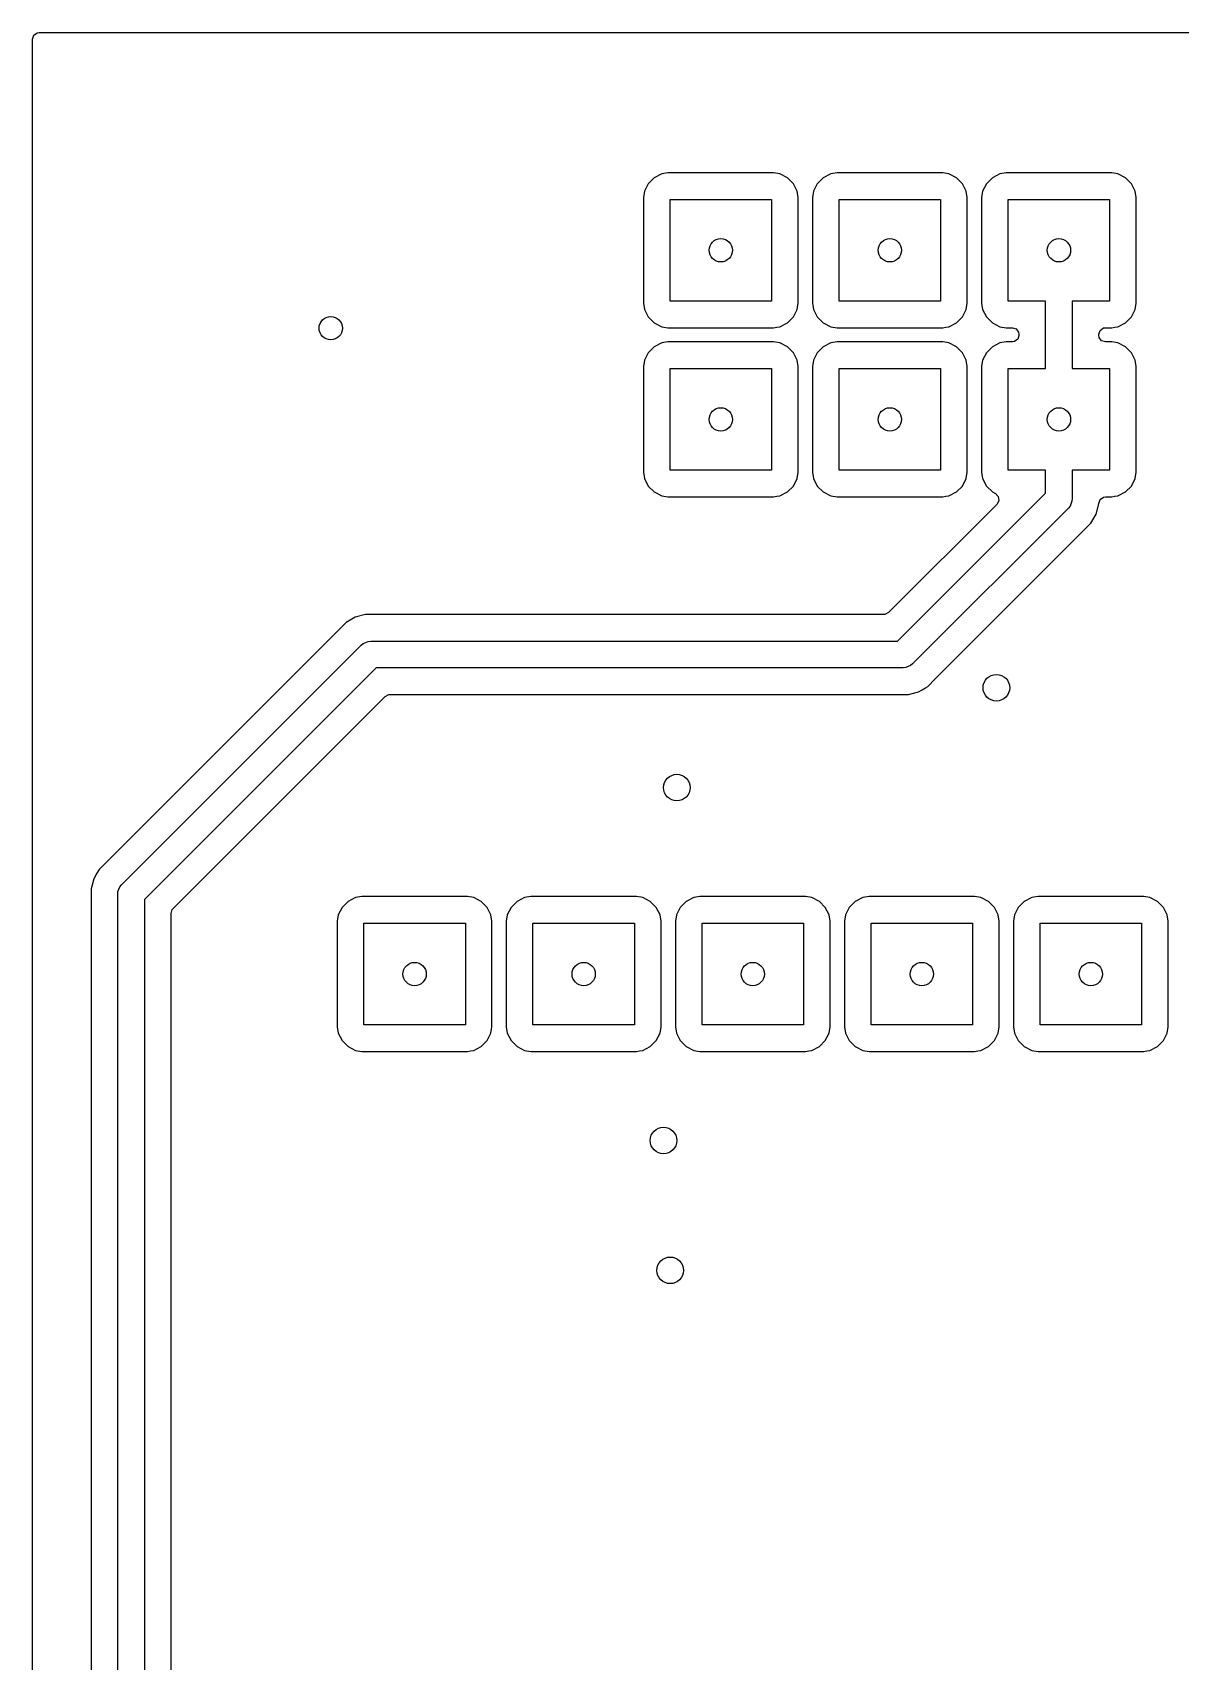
# Model space of a CAD drawing. Extents: x -0.18 to 2.18, y -0.18 to 2.58.
# Drawn here: x -0.176 to 0.503, y 1.613 to 2.576 of the extents above; entities that cross this region are included whole.
import ezdxf

# ---------------------------------------------------------------- set-up
doc = ezdxf.new("R2010")
doc.units = 0
doc.header["$MEASUREMENT"] = 0
doc.layers.add('BLACK', color=7, linetype='CONTINUOUS')

msp = doc.modelspace()

# ---------------------------------------------------------------- linework, layer by layer
at = {"layer": 'BLACK', "linetype": 'CONTINUOUS'}
for p, q in [((-0.17636, 2.57246), (-0.17561, 2.57475)), ((-0.17636, 2.47888), (-0.17636, 2.57246)), ((-0.17561, 2.57475), (-0.17367, 2.57617)), ((-0.17367, 2.57617), (-0.17246, 2.57636)), ((-0.17246, 2.57636), (2.17246, 2.57636)), ((0.18779, 2.48702), (0.18553, 2.48257)), ((0.19133, 2.49055), (0.18779, 2.48702)), ((0.19578, 2.49282), (0.19133, 2.49055)), ((0.19947, 2.49341), (0.19578, 2.49282)), ((0.19578, 2.49282), (0.19578, 2.49282)), ((0.26195, 2.49341), (0.19947, 2.49341)), ((0.19947, 2.49341), (0.19947, 2.49341)), ((0.26564, 2.49282), (0.26195, 2.49341)), ((0.27009, 2.49055), (0.26564, 2.49282)), ((0.26564, 2.49282), (0.26564, 2.49282)), ((0.27362, 2.48702), (0.27009, 2.49055)), ((0.27589, 2.48257), (0.27362, 2.48702)), ((0.28779, 2.48702), (0.28553, 2.48257)), ((0.29133, 2.49055), (0.28779, 2.48702)), ((0.29578, 2.49282), (0.29133, 2.49055)), ((0.29947, 2.49341), (0.29578, 2.49282)), ((0.29578, 2.49282), (0.29578, 2.49282)), ((0.36195, 2.49341), (0.29947, 2.49341)), ((0.29947, 2.49341), (0.29947, 2.49341)), ((0.36564, 2.49282), (0.36195, 2.49341)), ((0.37009, 2.49055), (0.36564, 2.49282)), ((0.36564, 2.49282), (0.36564, 2.49282)), ((0.37362, 2.48702), (0.37009, 2.49055)), ((0.37589, 2.48257), (0.37362, 2.48702)), ((0.38779, 2.48702), (0.38553, 2.48257)), ((0.39133, 2.49055), (0.38779, 2.48702)), ((0.39578, 2.49282), (0.39133, 2.49055)), ((0.39947, 2.49341), (0.39578, 2.49282)), ((0.39578, 2.49282), (0.39578, 2.49282)), ((0.46195, 2.49341), (0.39947, 2.49341)), ((0.39947, 2.49341), (0.39947, 2.49341)), ((0.46564, 2.49282), (0.46195, 2.49341)), ((0.47009, 2.49055), (0.46564, 2.49282)), ((0.46564, 2.49282), (0.46564, 2.49282)), ((0.47362, 2.48702), (0.47009, 2.49055)), ((0.47589, 2.48257), (0.47362, 2.48702)), ((-0.17636, 2.37888), (-0.17636, 2.47888)), ((0.18553, 2.48257), (0.18494, 2.47888)), ((0.18494, 2.47888), (0.18494, 2.4164)), ((0.20071, 2.41764), (0.20071, 2.47764)), ((0.20071, 2.47764), (0.26071, 2.47764)), ((0.26071, 2.47764), (0.26071, 2.41764)), ((0.27648, 2.47888), (0.27589, 2.48257)), ((0.27589, 2.48257), (0.27589, 2.48257)), ((0.27589, 2.48257), (0.27589, 2.48257)), ((0.27648, 2.4164), (0.27648, 2.47888)), ((0.27648, 2.47888), (0.27648, 2.47888)), ((0.27648, 2.47888), (0.27648, 2.47888)), ((0.27648, 2.47888), (0.27648, 2.47888)), ((0.28553, 2.48257), (0.28494, 2.47888)), ((0.28494, 2.47888), (0.28494, 2.4164)), ((0.30071, 2.41764), (0.30071, 2.47764)), ((0.30071, 2.47764), (0.36071, 2.47764)), ((0.36071, 2.47764), (0.36071, 2.41764)), ((0.37648, 2.47888), (0.37589, 2.48257)), ((0.37589, 2.48257), (0.37589, 2.48257)), ((0.37589, 2.48257), (0.37589, 2.48257)), ((0.37648, 2.4164), (0.37648, 2.47888)), ((0.37648, 2.47888), (0.37648, 2.47888)), ((0.37648, 2.47888), (0.37648, 2.47888)), ((0.37648, 2.47888), (0.37648, 2.47888)), ((0.38553, 2.48257), (0.38494, 2.47888)), ((0.38494, 2.47888), (0.38494, 2.4164)), ((0.40071, 2.41764), (0.40071, 2.47764)), ((0.40071, 2.47764), (0.46071, 2.47764)), ((0.46071, 2.47764), (0.46071, 2.41764)), ((0.47648, 2.47888), (0.47589, 2.48257)), ((0.47589, 2.48257), (0.47589, 2.48257)), ((0.47589, 2.48257), (0.47589, 2.48257)), ((0.47648, 2.4164), (0.47648, 2.47888)), ((0.47648, 2.47888), (0.47648, 2.47888)), ((0.47648, 2.47888), (0.47648, 2.47888)), ((0.47648, 2.47888), (0.47648, 2.47888)), ((0.26071, 2.41764), (0.20071, 2.41764)), ((0.36071, 2.41764), (0.30071, 2.41764)), ((0.42283, 2.41764), (0.40071, 2.41764)), ((0.42283, 2.37764), (0.42283, 2.41764)), ((0.46071, 2.41764), (0.43858, 2.41764)), ((0.43858, 2.41764), (0.43858, 2.37764)), ((0.18494, 2.4164), (0.18494, 2.4164)), ((0.18494, 2.4164), (0.18553, 2.4127)), ((0.18553, 2.4127), (0.18553, 2.4127)), ((0.18553, 2.4127), (0.18779, 2.40825)), ((0.18779, 2.40825), (0.19133, 2.40472)), ((0.27009, 2.40472), (0.27362, 2.40825)), ((0.27362, 2.40825), (0.27589, 2.4127)), ((0.27589, 2.4127), (0.27648, 2.4164)), ((0.28494, 2.4164), (0.28494, 2.4164)), ((0.28494, 2.4164), (0.28553, 2.4127)), ((0.28553, 2.4127), (0.28553, 2.4127)), ((0.28553, 2.4127), (0.28779, 2.40825)), ((0.28779, 2.40825), (0.29133, 2.40472)), ((0.37009, 2.40472), (0.37362, 2.40825)), ((0.37362, 2.40825), (0.37589, 2.4127)), ((0.37589, 2.4127), (0.37648, 2.4164)), ((0.38494, 2.4164), (0.38494, 2.4164)), ((0.38494, 2.4164), (0.38553, 2.4127)), ((0.38553, 2.4127), (0.38553, 2.4127)), ((0.38553, 2.4127), (0.38779, 2.40825)), ((0.38779, 2.40825), (0.39133, 2.40472)), ((0.47009, 2.40472), (0.47362, 2.40825)), ((0.47362, 2.40825), (0.47589, 2.4127)), ((0.47589, 2.4127), (0.47648, 2.4164)), ((0.19133, 2.40472), (0.19578, 2.40245)), ((0.19578, 2.40245), (0.19947, 2.40187)), ((0.19947, 2.40187), (0.26195, 2.40187)), ((0.26195, 2.40187), (0.2638, 2.40216)), ((0.26195, 2.40187), (0.26195, 2.40187)), ((0.26195, 2.40187), (0.26195, 2.40187)), ((0.2638, 2.40216), (0.26564, 2.40245)), ((0.26564, 2.40245), (0.27009, 2.40472)), ((0.26564, 2.40245), (0.26564, 2.40245)), ((0.26564, 2.40245), (0.26564, 2.40245)), ((0.29133, 2.40472), (0.29578, 2.40245)), ((0.29578, 2.40245), (0.29947, 2.40187)), ((0.29947, 2.40187), (0.36195, 2.40187)), ((0.36195, 2.40187), (0.3638, 2.40216)), ((0.36195, 2.40187), (0.36195, 2.40187)), ((0.36195, 2.40187), (0.36195, 2.40187)), ((0.3638, 2.40216), (0.36564, 2.40245)), ((0.36564, 2.40245), (0.37009, 2.40472)), ((0.36564, 2.40245), (0.36564, 2.40245)), ((0.36564, 2.40245), (0.36564, 2.40245)), ((0.39133, 2.40472), (0.39578, 2.40245)), ((0.39578, 2.40245), (0.39947, 2.40187)), ((0.39947, 2.40187), (0.40317, 2.40187)), ((0.40317, 2.40187), (0.40546, 2.40113)), ((0.40546, 2.40113), (0.40688, 2.39918)), ((0.40688, 2.39918), (0.40707, 2.39797)), ((0.45435, 2.39797), (0.45509, 2.40026)), ((0.45509, 2.40026), (0.45704, 2.40168)), ((0.45704, 2.40168), (0.45825, 2.40187)), ((0.45825, 2.40187), (0.46195, 2.40187)), ((0.46195, 2.40187), (0.4638, 2.40216)), ((0.46195, 2.40187), (0.46195, 2.40187)), ((0.4638, 2.40216), (0.46564, 2.40245)), ((0.46564, 2.40245), (0.47009, 2.40472)), ((0.46564, 2.40245), (0.46564, 2.40245)), ((0.46564, 2.40245), (0.46564, 2.40245)), ((0.19133, 2.39055), (0.18779, 2.38702)), ((0.19578, 2.39282), (0.19133, 2.39055)), ((0.19947, 2.39341), (0.19578, 2.39282)), ((0.19578, 2.39282), (0.19578, 2.39282)), ((0.26195, 2.39341), (0.19947, 2.39341)), ((0.19947, 2.39341), (0.19947, 2.39341)), ((0.26564, 2.39282), (0.26195, 2.39341)), ((0.27009, 2.39055), (0.26564, 2.39282)), ((0.26564, 2.39282), (0.26564, 2.39282)), ((0.27362, 2.38702), (0.27009, 2.39055)), ((0.29133, 2.39055), (0.28779, 2.38702)), ((0.29578, 2.39282), (0.29133, 2.39055)), ((0.29947, 2.39341), (0.29578, 2.39282)), ((0.29578, 2.39282), (0.29578, 2.39282)), ((0.36195, 2.39341), (0.29947, 2.39341)), ((0.29947, 2.39341), (0.29947, 2.39341)), ((0.36564, 2.39282), (0.36195, 2.39341)), ((0.37009, 2.39055), (0.36564, 2.39282)), ((0.36564, 2.39282), (0.36564, 2.39282)), ((0.37362, 2.38702), (0.37009, 2.39055)), ((0.39133, 2.39055), (0.38779, 2.38702)), ((0.39578, 2.39282), (0.39133, 2.39055)), ((0.39947, 2.39341), (0.39578, 2.39282)), ((0.39578, 2.39282), (0.39578, 2.39282)), ((0.40317, 2.39341), (0.39947, 2.39341)), ((0.39947, 2.39341), (0.39947, 2.39341)), ((0.40437, 2.3936), (0.40317, 2.39341)), ((0.40632, 2.39501), (0.40437, 2.3936)), ((0.40707, 2.3973), (0.40632, 2.39501)), ((0.40707, 2.39797), (0.40707, 2.3973)), ((0.45435, 2.3973), (0.45435, 2.39797)), ((0.45454, 2.3961), (0.45435, 2.3973)), ((0.45596, 2.39415), (0.45454, 2.3961)), ((0.45825, 2.39341), (0.45596, 2.39415)), ((0.46195, 2.39341), (0.45825, 2.39341)), ((0.46564, 2.39282), (0.46195, 2.39341)), ((0.46195, 2.39341), (0.46195, 2.39341)), ((0.47009, 2.39055), (0.46564, 2.39282)), ((0.46564, 2.39282), (0.46564, 2.39282)), ((0.47362, 2.38702), (0.47009, 2.39055)), ((0.18553, 2.38257), (0.18494, 2.37888)), ((0.18779, 2.38702), (0.18553, 2.38257)), ((0.27589, 2.38257), (0.27362, 2.38702)), ((0.27648, 2.37888), (0.27589, 2.38257)), ((0.27589, 2.38257), (0.27589, 2.38257)), ((0.27589, 2.38257), (0.27589, 2.38257)), ((0.28553, 2.38257), (0.28494, 2.37888)), ((0.28779, 2.38702), (0.28553, 2.38257)), ((0.37589, 2.38257), (0.37362, 2.38702)), ((0.37648, 2.37888), (0.37589, 2.38257)), ((0.37589, 2.38257), (0.37589, 2.38257)), ((0.37589, 2.38257), (0.37589, 2.38257)), ((0.38553, 2.38257), (0.38494, 2.37888)), ((0.38779, 2.38702), (0.38553, 2.38257)), ((0.47589, 2.38257), (0.47362, 2.38702)), ((0.47648, 2.37888), (0.47589, 2.38257)), ((0.47589, 2.38257), (0.47589, 2.38257)), ((0.47589, 2.38257), (0.47589, 2.38257)), ((-0.17636, 2.07004), (-0.17636, 2.37888)), ((0.18494, 2.37888), (0.18494, 2.3164)), ((0.20071, 2.31764), (0.20071, 2.37764)), ((0.20071, 2.37764), (0.26071, 2.37764)), ((0.26071, 2.37764), (0.26071, 2.31764)), ((0.27648, 2.3164), (0.27648, 2.37888)), ((0.27648, 2.37888), (0.27648, 2.37888)), ((0.27648, 2.37888), (0.27648, 2.37888)), ((0.27648, 2.37888), (0.27648, 2.37888)), ((0.28494, 2.37888), (0.28494, 2.3164)), ((0.30071, 2.31764), (0.30071, 2.37764)), ((0.30071, 2.37764), (0.36071, 2.37764)), ((0.36071, 2.37764), (0.36071, 2.31764)), ((0.37648, 2.3164), (0.37648, 2.37888)), ((0.37648, 2.37888), (0.37648, 2.37888)), ((0.37648, 2.37888), (0.37648, 2.37888)), ((0.37648, 2.37888), (0.37648, 2.37888)), ((0.38494, 2.37888), (0.38494, 2.3164)), ((0.40071, 2.31764), (0.40071, 2.37764)), ((0.40071, 2.37764), (0.42283, 2.37764)), ((0.43858, 2.37764), (0.46071, 2.37764)), ((0.46071, 2.37764), (0.46071, 2.31764)), ((0.47648, 2.3164), (0.47648, 2.37888)), ((0.47648, 2.37888), (0.47648, 2.37888)), ((0.47648, 2.37888), (0.47648, 2.37888)), ((0.47648, 2.37888), (0.47648, 2.37888)), ((0.18494, 2.3164), (0.18494, 2.3164)), ((0.18494, 2.3164), (0.18553, 2.3127)), ((0.18553, 2.3127), (0.18553, 2.3127)), ((0.18553, 2.3127), (0.18779, 2.30825)), ((0.26071, 2.31764), (0.20071, 2.31764)), ((0.27362, 2.30825), (0.27589, 2.3127)), ((0.27589, 2.3127), (0.27648, 2.3164)), ((0.28494, 2.3164), (0.28494, 2.3164)), ((0.28494, 2.3164), (0.28553, 2.3127)), ((0.28553, 2.3127), (0.28553, 2.3127)), ((0.28553, 2.3127), (0.28779, 2.30825)), ((0.36071, 2.31764), (0.30071, 2.31764)), ((0.37362, 2.30825), (0.37589, 2.3127)), ((0.37589, 2.3127), (0.37648, 2.3164)), ((0.38494, 2.3164), (0.38494, 2.3164)), ((0.38494, 2.3164), (0.38553, 2.3127)), ((0.38553, 2.3127), (0.38553, 2.3127)), ((0.38553, 2.3127), (0.38779, 2.30825)), ((0.42283, 2.31764), (0.40071, 2.31764)), ((0.42283, 2.30405), (0.42283, 2.31764)), ((0.46071, 2.31764), (0.43858, 2.31764)), ((0.43858, 2.31764), (0.43858, 2.30079)), ((0.47362, 2.30825), (0.47589, 2.3127)), ((0.47589, 2.3127), (0.47648, 2.3164)), ((0.18779, 2.30825), (0.19133, 2.30472)), ((0.19133, 2.30472), (0.19578, 2.30245)), ((0.19578, 2.30245), (0.19947, 2.30187)), ((0.19947, 2.30187), (0.26195, 2.30187)), ((0.26195, 2.30187), (0.2638, 2.30216)), ((0.26195, 2.30187), (0.26195, 2.30187)), ((0.26195, 2.30187), (0.26195, 2.30187)), ((0.2638, 2.30216), (0.26564, 2.30245)), ((0.26564, 2.30245), (0.27009, 2.30472)), ((0.26564, 2.30245), (0.26564, 2.30245)), ((0.26564, 2.30245), (0.26564, 2.30245)), ((0.27009, 2.30472), (0.27362, 2.30825)), ((0.28779, 2.30825), (0.29133, 2.30472)), ((0.29133, 2.30472), (0.29578, 2.30245)), ((0.29578, 2.30245), (0.29947, 2.30187)), ((0.29947, 2.30187), (0.36195, 2.30187)), ((0.33532, 2.21654), (0.42283, 2.30405)), ((0.36195, 2.30187), (0.3638, 2.30216)), ((0.36195, 2.30187), (0.36195, 2.30187)), ((0.36195, 2.30187), (0.36195, 2.30187)), ((0.3638, 2.30216), (0.36564, 2.30245)), ((0.36564, 2.30245), (0.37009, 2.30472)), ((0.36564, 2.30245), (0.36564, 2.30245)), ((0.36564, 2.30245), (0.36564, 2.30245)), ((0.37009, 2.30472), (0.37362, 2.30825)), ((0.38779, 2.30825), (0.39133, 2.30472)), ((0.39133, 2.30472), (0.39309, 2.30382)), ((0.39309, 2.30382), (0.3948, 2.30212)), ((0.3948, 2.30212), (0.39517, 2.29974)), ((0.45704, 2.30168), (0.45825, 2.30187)), ((0.45825, 2.30187), (0.46195, 2.30187)), ((0.46195, 2.30187), (0.4638, 2.30216)), ((0.46195, 2.30187), (0.46195, 2.30187)), ((0.4638, 2.30216), (0.46564, 2.30245)), ((0.46564, 2.30245), (0.47009, 2.30472)), ((0.46564, 2.30245), (0.46564, 2.30245)), ((0.46564, 2.30245), (0.46564, 2.30245)), ((0.47009, 2.30472), (0.47362, 2.30825)), ((0.39408, 2.29759), (0.32993, 2.23344)), ((0.43628, 2.29522), (0.34415, 2.20309)), ((0.39517, 2.29974), (0.39408, 2.29759)), ((0.39408, 2.29759), (0.39408, 2.29759)), ((0.43726, 2.29641), (0.43628, 2.29522)), ((0.43843, 2.29925), (0.43726, 2.29641)), ((0.43858, 2.30079), (0.43843, 2.29925)), ((0.45274, 2.29166), (0.45435, 2.29767)), ((0.45435, 2.29797), (0.45509, 2.30026)), ((0.45435, 2.29767), (0.45435, 2.29797)), ((0.45509, 2.30026), (0.45704, 2.30168)), ((0.3575, 2.19415), (0.44963, 2.28627)), ((0.44963, 2.28627), (0.45274, 2.29166)), ((0.00911, 2.22758), (0.0047, 2.22318)), ((0.01252, 2.22955), (0.00911, 2.22758)), ((0.0145, 2.23069), (0.01252, 2.22955)), ((0.02051, 2.2323), (0.0145, 2.23069)), ((0.0145, 2.23069), (0.0145, 2.23069)), ((0.0145, 2.23069), (0.0145, 2.23069)), ((0.02673, 2.2323), (0.02051, 2.2323)), ((0.02697, 2.2323), (0.02673, 2.2323)), ((0.32718, 2.2323), (0.02697, 2.2323)), ((0.02697, 2.2323), (0.02697, 2.2323)), ((0.32779, 2.23235), (0.32718, 2.2323)), ((0.32993, 2.23344), (0.32779, 2.23235)), ((0.0047, 2.22318), (-0.13263, 2.08585)), ((0.0047, 2.22318), (0.0047, 2.22318)), ((0.0047, 2.22318), (0.0047, 2.22318)), ((0.01805, 2.21423), (0.01925, 2.21521)), ((0.01925, 2.21521), (0.02209, 2.21638)), ((0.02209, 2.21638), (0.02362, 2.21654)), ((0.02362, 2.21654), (0.33532, 2.21654)), ((-0.12368, 2.0725), (0.01805, 2.21423)), ((0.02688, 2.20079), (-0.11024, 2.06367)), ((0.33858, 2.20079), (0.02688, 2.20079)), ((0.34012, 2.20094), (0.33858, 2.20079)), ((0.34296, 2.20211), (0.34012, 2.20094)), ((0.34415, 2.20309), (0.34296, 2.20211)), ((0.3417, 2.18502), (0.34771, 2.18663)), ((0.34771, 2.18663), (0.34979, 2.18783)), ((0.34979, 2.18783), (0.35177, 2.18898)), ((0.34979, 2.18783), (0.34979, 2.18783)), ((0.34979, 2.18783), (0.34979, 2.18783)), ((0.35177, 2.18898), (0.3531, 2.18974)), ((0.3531, 2.18974), (0.3575, 2.19415)), ((0.3575, 2.19415), (0.3575, 2.19415)), ((-0.09333, 2.05828), (0.03227, 2.18388)), ((0.03227, 2.18388), (0.03442, 2.18497)), ((0.03442, 2.18497), (0.03503, 2.18502)), ((0.03503, 2.18502), (0.33523, 2.18502)), ((0.33523, 2.18502), (0.33523, 2.18502)), ((0.33523, 2.18502), (0.33547, 2.18502)), ((0.33547, 2.18502), (0.3417, 2.18502)), ((0.3417, 2.18502), (0.3417, 2.18502)), ((-0.13703, 2.08145), (-0.13825, 2.07933)), ((-0.13263, 2.08585), (-0.13703, 2.08145)), ((-0.13263, 2.08585), (-0.13263, 2.08585)), ((-0.13263, 2.08585), (-0.13263, 2.08585)), ((-0.14014, 2.07605), (-0.14175, 2.07004)), ((-0.13825, 2.07933), (-0.14014, 2.07605)), ((-0.14014, 2.07605), (-0.14014, 2.07605)), ((-0.14014, 2.07605), (-0.14014, 2.07605)), ((-0.13825, 2.07933), (-0.13825, 2.07933)), ((-0.12583, 2.06847), (-0.12466, 2.0713)), ((-0.12466, 2.0713), (-0.12368, 2.0725)), ((-0.17636, 0.64075), (-0.17636, 2.07004)), ((-0.14175, 2.07004), (-0.14175, 2.0635)), ((-0.14175, 2.07004), (-0.14175, 2.07004)), ((-0.14175, 2.0635), (-0.14175, 2.0635)), ((-0.14175, 2.0635), (-0.14175, 1.02697)), ((-0.12598, 2.06693), (-0.12583, 2.06847)), ((-0.12598, 1.02362), (-0.12598, 2.06693)), ((-0.11024, 2.06367), (-0.11024, 1.02688)), ((0.01022, 2.0626), (0.00669, 2.05907)), ((0.01467, 2.06487), (0.01022, 2.0626)), ((0.01837, 2.06545), (0.01467, 2.06487)), ((0.01467, 2.06487), (0.01467, 2.06487)), ((0.08085, 2.06545), (0.01837, 2.06545)), ((0.01837, 2.06545), (0.01837, 2.06545)), ((0.08454, 2.06487), (0.08085, 2.06545)), ((0.08899, 2.0626), (0.08454, 2.06487)), ((0.08454, 2.06487), (0.08454, 2.06487)), ((0.09252, 2.05907), (0.08899, 2.0626)), ((0.11022, 2.0626), (0.10669, 2.05907)), ((0.11467, 2.06487), (0.11022, 2.0626)), ((0.11837, 2.06545), (0.11467, 2.06487)), ((0.11467, 2.06487), (0.11467, 2.06487)), ((0.18085, 2.06545), (0.11837, 2.06545)), ((0.11837, 2.06545), (0.11837, 2.06545)), ((0.18454, 2.06487), (0.18085, 2.06545)), ((0.18899, 2.0626), (0.18454, 2.06487)), ((0.18454, 2.06487), (0.18454, 2.06487)), ((0.19252, 2.05907), (0.18899, 2.0626)), ((0.21022, 2.0626), (0.20669, 2.05907)), ((0.21467, 2.06487), (0.21022, 2.0626)), ((0.21837, 2.06545), (0.21467, 2.06487)), ((0.21467, 2.06487), (0.21467, 2.06487)), ((0.28085, 2.06545), (0.21837, 2.06545)), ((0.21837, 2.06545), (0.21837, 2.06545)), ((0.28454, 2.06487), (0.28085, 2.06545)), ((0.28899, 2.0626), (0.28454, 2.06487)), ((0.28454, 2.06487), (0.28454, 2.06487)), ((0.29252, 2.05907), (0.28899, 2.0626)), ((0.31022, 2.0626), (0.30669, 2.05907)), ((0.31467, 2.06487), (0.31022, 2.0626)), ((0.31837, 2.06545), (0.31467, 2.06487)), ((0.31467, 2.06487), (0.31467, 2.06487)), ((0.38085, 2.06545), (0.31837, 2.06545)), ((0.31837, 2.06545), (0.31837, 2.06545)), ((0.38454, 2.06487), (0.38085, 2.06545)), ((0.38899, 2.0626), (0.38454, 2.06487)), ((0.38454, 2.06487), (0.38454, 2.06487)), ((0.39252, 2.05907), (0.38899, 2.0626)), ((0.41022, 2.0626), (0.40669, 2.05907)), ((0.41467, 2.06487), (0.41022, 2.0626)), ((0.41837, 2.06545), (0.41467, 2.06487)), ((0.41467, 2.06487), (0.41467, 2.06487)), ((0.48085, 2.06545), (0.41837, 2.06545)), ((0.41837, 2.06545), (0.41837, 2.06545)), ((0.48454, 2.06487), (0.48085, 2.06545)), ((0.48899, 2.0626), (0.48454, 2.06487)), ((0.48454, 2.06487), (0.48454, 2.06487)), ((0.49252, 2.05907), (0.48899, 2.0626)), ((-0.09447, 2.05552), (-0.09372, 2.05781)), ((-0.09447, 2.05093), (-0.09447, 2.05552)), ((-0.09372, 2.05781), (-0.09333, 2.05828)), ((0.00442, 2.05462), (0.00384, 2.05093)), ((0.00669, 2.05907), (0.00442, 2.05462)), ((0.09479, 2.05462), (0.09252, 2.05907)), ((0.09537, 2.05093), (0.09479, 2.05462)), ((0.09479, 2.05462), (0.09479, 2.05462)), ((0.09479, 2.05462), (0.09479, 2.05462)), ((0.10442, 2.05462), (0.10384, 2.05093)), ((0.10669, 2.05907), (0.10442, 2.05462)), ((0.19479, 2.05462), (0.19252, 2.05907)), ((0.19537, 2.05093), (0.19479, 2.05462)), ((0.19479, 2.05462), (0.19479, 2.05462)), ((0.19479, 2.05462), (0.19479, 2.05462)), ((0.20442, 2.05462), (0.20384, 2.05093)), ((0.20669, 2.05907), (0.20442, 2.05462)), ((0.29479, 2.05462), (0.29252, 2.05907)), ((0.29537, 2.05093), (0.29479, 2.05462)), ((0.29479, 2.05462), (0.29479, 2.05462)), ((0.29479, 2.05462), (0.29479, 2.05462)), ((0.30442, 2.05462), (0.30384, 2.05093)), ((0.30669, 2.05907), (0.30442, 2.05462)), ((0.39479, 2.05462), (0.39252, 2.05907)), ((0.39537, 2.05093), (0.39479, 2.05462)), ((0.39479, 2.05462), (0.39479, 2.05462)), ((0.39479, 2.05462), (0.39479, 2.05462)), ((0.40442, 2.05462), (0.40384, 2.05093)), ((0.40669, 2.05907), (0.40442, 2.05462)), ((0.49479, 2.05462), (0.49252, 2.05907)), ((0.49537, 2.05093), (0.49479, 2.05462)), ((0.49479, 2.05462), (0.49479, 2.05462)), ((0.49479, 2.05462), (0.49479, 2.05462)), ((-0.09447, 1.03503), (-0.09447, 2.05093)), ((0.00384, 2.05093), (0.00384, 1.98844)), ((0.01961, 1.98969), (0.01961, 2.04969)), ((0.01961, 2.04969), (0.07961, 2.04969)), ((0.07961, 2.04969), (0.07961, 1.98969)), ((0.09537, 1.98844), (0.09537, 2.05093)), ((0.09537, 2.05093), (0.09537, 2.05093)), ((0.09537, 2.05093), (0.09537, 2.05093)), ((0.09537, 2.05093), (0.09537, 2.05093)), ((0.10384, 2.05093), (0.10384, 1.98844)), ((0.11961, 1.98969), (0.11961, 2.04969)), ((0.11961, 2.04969), (0.17961, 2.04969)), ((0.17961, 2.04969), (0.17961, 1.98969)), ((0.19537, 1.98844), (0.19537, 2.05093)), ((0.19537, 2.05093), (0.19537, 2.05093)), ((0.19537, 2.05093), (0.19537, 2.05093)), ((0.19537, 2.05093), (0.19537, 2.05093)), ((0.20384, 2.05093), (0.20384, 1.98844)), ((0.21961, 1.98969), (0.21961, 2.04969)), ((0.21961, 2.04969), (0.27961, 2.04969)), ((0.27961, 2.04969), (0.27961, 1.98969)), ((0.29537, 1.98844), (0.29537, 2.05093)), ((0.29537, 2.05093), (0.29537, 2.05093)), ((0.29537, 2.05093), (0.29537, 2.05093)), ((0.29537, 2.05093), (0.29537, 2.05093)), ((0.30384, 2.05093), (0.30384, 1.98844)), ((0.31961, 1.98969), (0.31961, 2.04969)), ((0.31961, 2.04969), (0.37961, 2.04969)), ((0.37961, 2.04969), (0.37961, 1.98969)), ((0.39537, 1.98844), (0.39537, 2.05093)), ((0.39537, 2.05093), (0.39537, 2.05093)), ((0.39537, 2.05093), (0.39537, 2.05093)), ((0.39537, 2.05093), (0.39537, 2.05093)), ((0.40384, 2.05093), (0.40384, 1.98844)), ((0.41961, 1.98969), (0.41961, 2.04969)), ((0.41961, 2.04969), (0.47961, 2.04969)), ((0.47961, 2.04969), (0.47961, 1.98969)), ((0.49537, 2.05065), (0.49537, 2.05093)), ((0.49537, 2.05093), (0.49537, 2.05093)), ((0.49537, 2.05093), (0.49537, 2.05093)), ((0.49537, 2.05093), (0.49537, 2.05093)), ((0.49537, 1.98844), (0.49537, 2.05065)), ((0.00384, 1.98844), (0.00384, 1.98844)), ((0.00384, 1.98844), (0.00442, 1.98475)), ((0.00442, 1.98475), (0.00442, 1.98475)), ((0.00442, 1.98475), (0.00669, 1.9803)), ((0.07961, 1.98969), (0.01961, 1.98969)), ((0.09252, 1.9803), (0.09479, 1.98475)), ((0.09479, 1.98475), (0.09537, 1.98844)), ((0.10384, 1.98844), (0.10384, 1.98844)), ((0.10384, 1.98844), (0.10442, 1.98475)), ((0.10442, 1.98475), (0.10442, 1.98475)), ((0.10442, 1.98475), (0.10669, 1.9803)), ((0.17961, 1.98969), (0.11961, 1.98969)), ((0.19252, 1.9803), (0.19479, 1.98475)), ((0.19479, 1.98475), (0.19537, 1.98844)), ((0.20384, 1.98844), (0.20384, 1.98844)), ((0.20384, 1.98844), (0.20442, 1.98475)), ((0.20442, 1.98475), (0.20442, 1.98475)), ((0.20442, 1.98475), (0.20669, 1.9803)), ((0.27961, 1.98969), (0.21961, 1.98969)), ((0.29252, 1.9803), (0.29479, 1.98475)), ((0.29479, 1.98475), (0.29537, 1.98844)), ((0.30384, 1.98844), (0.30384, 1.98844)), ((0.30384, 1.98844), (0.30442, 1.98475)), ((0.30442, 1.98475), (0.30442, 1.98475)), ((0.30442, 1.98475), (0.30669, 1.9803)), ((0.37961, 1.98969), (0.31961, 1.98969)), ((0.39252, 1.9803), (0.39479, 1.98475)), ((0.39479, 1.98475), (0.39537, 1.98844)), ((0.40384, 1.98844), (0.40384, 1.98844)), ((0.40384, 1.98844), (0.40442, 1.98475)), ((0.40442, 1.98475), (0.40442, 1.98475)), ((0.40442, 1.98475), (0.40669, 1.9803)), ((0.47961, 1.98969), (0.41961, 1.98969)), ((0.49252, 1.9803), (0.49479, 1.98475)), ((0.49479, 1.98475), (0.49537, 1.98844)), ((0.00669, 1.9803), (0.01022, 1.97677)), ((0.01022, 1.97677), (0.01467, 1.9745)), ((0.01467, 1.9745), (0.01837, 1.97392)), ((0.08269, 1.97421), (0.08454, 1.9745)), ((0.08454, 1.9745), (0.08899, 1.97677)), ((0.08454, 1.9745), (0.08454, 1.9745)), ((0.08454, 1.9745), (0.08454, 1.9745)), ((0.08899, 1.97677), (0.09252, 1.9803)), ((0.10669, 1.9803), (0.11022, 1.97677)), ((0.11022, 1.97677), (0.11467, 1.9745)), ((0.11467, 1.9745), (0.11837, 1.97392)), ((0.18269, 1.97421), (0.18454, 1.9745)), ((0.18454, 1.9745), (0.18899, 1.97677)), ((0.18454, 1.9745), (0.18454, 1.9745)), ((0.18454, 1.9745), (0.18454, 1.9745)), ((0.18899, 1.97677), (0.19252, 1.9803)), ((0.20669, 1.9803), (0.21022, 1.97677)), ((0.21022, 1.97677), (0.21467, 1.9745)), ((0.21467, 1.9745), (0.21837, 1.97392)), ((0.28269, 1.97421), (0.28454, 1.9745)), ((0.28454, 1.9745), (0.28899, 1.97677)), ((0.28454, 1.9745), (0.28454, 1.9745)), ((0.28454, 1.9745), (0.28454, 1.9745)), ((0.28899, 1.97677), (0.29252, 1.9803)), ((0.30669, 1.9803), (0.31022, 1.97677)), ((0.31022, 1.97677), (0.31467, 1.9745)), ((0.31467, 1.9745), (0.31837, 1.97392)), ((0.38269, 1.97421), (0.38454, 1.9745)), ((0.38454, 1.9745), (0.38899, 1.97677)), ((0.38454, 1.9745), (0.38454, 1.9745)), ((0.38454, 1.9745), (0.38454, 1.9745)), ((0.38899, 1.97677), (0.39252, 1.9803)), ((0.40669, 1.9803), (0.41022, 1.97677)), ((0.41022, 1.97677), (0.41467, 1.9745)), ((0.41467, 1.9745), (0.41837, 1.97392)), ((0.48269, 1.97421), (0.48454, 1.9745)), ((0.48454, 1.9745), (0.48899, 1.97677)), ((0.48454, 1.9745), (0.48454, 1.9745)), ((0.48454, 1.9745), (0.48454, 1.9745)), ((0.48899, 1.97677), (0.49252, 1.9803)), ((0.01837, 1.97392), (0.08085, 1.97392)), ((0.08085, 1.97392), (0.08269, 1.97421)), ((0.08085, 1.97392), (0.08085, 1.97392)), ((0.08085, 1.97392), (0.08085, 1.97392)), ((0.11837, 1.97392), (0.18085, 1.97392)), ((0.18085, 1.97392), (0.18269, 1.97421)), ((0.18085, 1.97392), (0.18085, 1.97392)), ((0.18085, 1.97392), (0.18085, 1.97392)), ((0.21837, 1.97392), (0.28085, 1.97392)), ((0.28085, 1.97392), (0.28269, 1.97421)), ((0.28085, 1.97392), (0.28085, 1.97392)), ((0.28085, 1.97392), (0.28085, 1.97392)), ((0.31837, 1.97392), (0.38085, 1.97392)), ((0.38085, 1.97392), (0.38269, 1.97421)), ((0.38085, 1.97392), (0.38085, 1.97392)), ((0.38085, 1.97392), (0.38085, 1.97392)), ((0.41837, 1.97392), (0.48085, 1.97392)), ((0.48085, 1.97392), (0.48269, 1.97421)), ((0.48085, 1.97392), (0.48085, 1.97392)), ((0.48085, 1.97392), (0.48085, 1.97392))]:
    msp.add_line(p, q, dxfattribs=at)
at = {"layer": 'BLACK'}
for centre, radius in [((0.23071, 2.44764), 0.00689), ((0.33071, 2.44764), 0.00689), ((0.43071, 2.44764), 0.00689), ((0, 2.40157), 0.00689), ((0.23071, 2.34764), 0.00689), ((0.33071, 2.34764), 0.00689), ((0.43071, 2.34764), 0.00689), ((0.3937, 2.18898), 0.00787), ((0.20472, 2.12992), 0.00787), ((0.04961, 2.01969), 0.00689), ((0.14961, 2.01969), 0.00689), ((0.24961, 2.01969), 0.00689), ((0.34961, 2.01969), 0.00689), ((0.44961, 2.01969), 0.00689), ((0.19685, 1.92126), 0.00787), ((0.20079, 1.84449), 0.00787)]:
    msp.add_circle(centre, radius, dxfattribs=at)

doc.saveas('drawing.dxf')
